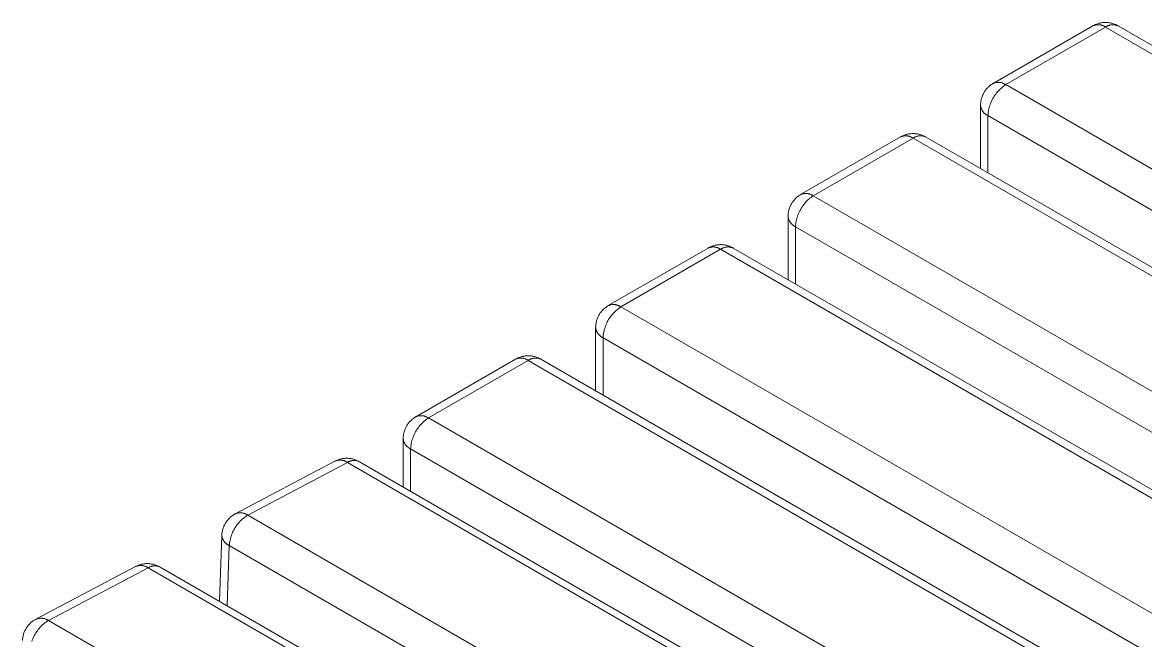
# Model space of a CAD drawing. Header units: millimetres. Extents: x -30 to 4992, y -440 to 3111.
# Drawn here: x 384.7 to 531.1, y 552.3 to 632.9 of the extents above; entities that cross this region are included whole.
import ezdxf

# ---------------------------------------------------------------- set-up
doc = ezdxf.new("R2010")
doc.units = ezdxf.units.MM
doc.layers.add('ZANO_R', color=7, linetype='Continuous', lineweight=0)

msp = doc.modelspace()

# ---------------------------------------------------------------- linework, layer by layer
at = {"layer": 'ZANO_R'}
for p, q in [((511.2, 624.92), (524.21, 632.43)), ((524.21, 632.43), (524.31, 632.48)), ((524.21, 632.43), (524.26, 632.45)), ((524.26, 632.45), (524.32, 632.47)), ((524.31, 632.48), (524.4, 632.53)), ((524.32, 632.47), (524.37, 632.49)), ((524.37, 632.49), (524.43, 632.51)), ((524.4, 632.53), (524.51, 632.58)), ((524.43, 632.51), (524.48, 632.52)), ((524.48, 632.52), (524.54, 632.53)), ((524.51, 632.58), (524.61, 632.62)), ((524.54, 632.53), (524.59, 632.55)), ((524.59, 632.55), (524.65, 632.55)), ((524.61, 632.62), (524.71, 632.66)), ((524.65, 632.55), (524.71, 632.56)), ((524.71, 632.66), (524.82, 632.7)), ((524.71, 632.56), (524.76, 632.57)), ((524.76, 632.57), (524.82, 632.57)), ((524.82, 632.7), (524.92, 632.73)), ((524.82, 632.57), (524.88, 632.57)), ((524.88, 632.57), (524.94, 632.57)), ((524.92, 632.73), (525.03, 632.76)), ((524.94, 632.57), (524.99, 632.57)), ((524.99, 632.57), (525.05, 632.56)), ((525.03, 632.76), (525.14, 632.79)), ((525.05, 632.56), (525.11, 632.56)), ((525.11, 632.56), (525.17, 632.55)), ((525.14, 632.79), (525.24, 632.81)), ((525.17, 632.55), (525.22, 632.54)), ((525.22, 632.54), (525.28, 632.53)), ((525.24, 632.81), (525.35, 632.83)), ((525.28, 632.53), (525.33, 632.51)), ((525.33, 632.51), (525.39, 632.49)), ((525.35, 632.83), (525.46, 632.84)), ((525.39, 632.49), (525.44, 632.48)), ((525.44, 632.48), (525.5, 632.46)), ((525.46, 632.84), (525.57, 632.85)), ((525.5, 632.46), (525.55, 632.43)), ((525.55, 632.43), (525.6, 632.41)), ((525.57, 632.85), (525.68, 632.86)), ((525.6, 632.41), (525.66, 632.38)), ((525.66, 632.38), (525.71, 632.36)), ((525.68, 632.86), (525.8, 632.87)), ((525.71, 632.36), (525.76, 632.33)), ((525.8, 632.87), (525.91, 632.87)), ((525.91, 632.87), (526.02, 632.86)), ((526, 632.36), (525.95, 632.33)), ((526.05, 632.38), (526, 632.36)), ((526.02, 632.86), (526.13, 632.85)), ((526.1, 632.41), (526.05, 632.38)), ((526.15, 632.43), (526.1, 632.41)), ((526.13, 632.85), (526.24, 632.84)), ((526.2, 632.46), (526.15, 632.43)), ((526.26, 632.48), (526.2, 632.46)), ((526.24, 632.84), (526.35, 632.83)), ((526.31, 632.49), (526.26, 632.48)), ((526.37, 632.51), (526.31, 632.49)), ((526.35, 632.83), (526.46, 632.81)), ((526.42, 632.53), (526.37, 632.51)), ((526.48, 632.54), (526.42, 632.53)), ((526.46, 632.81), (526.57, 632.79)), ((526.54, 632.55), (526.48, 632.54)), ((526.59, 632.56), (526.54, 632.55)), ((526.57, 632.79), (526.67, 632.76)), ((526.65, 632.56), (526.59, 632.56)), ((526.71, 632.57), (526.65, 632.56)), ((526.67, 632.76), (526.78, 632.73)), ((526.77, 632.57), (526.71, 632.57)), ((526.82, 632.57), (526.77, 632.57)), ((526.78, 632.73), (526.89, 632.7)), ((526.88, 632.57), (526.82, 632.57)), ((526.94, 632.57), (526.88, 632.57)), ((526.89, 632.7), (526.99, 632.66)), ((527, 632.56), (526.94, 632.57)), ((526.99, 632.66), (527.1, 632.62)), ((527.05, 632.55), (527, 632.56)), ((527.11, 632.55), (527.05, 632.55)), ((527.1, 632.62), (527.2, 632.58)), ((527.17, 632.53), (527.11, 632.55)), ((527.22, 632.52), (527.17, 632.53)), ((527.2, 632.58), (527.3, 632.53)), ((527.28, 632.51), (527.22, 632.52)), ((527.33, 632.49), (527.28, 632.51)), ((527.3, 632.53), (527.4, 632.48)), ((527.39, 632.47), (527.33, 632.49)), ((527.44, 632.45), (527.39, 632.47)), ((527.4, 632.48), (527.49, 632.43)), ((527.49, 632.43), (527.44, 632.45)), ((527.49, 632.43), (1358.84, 152.45)), ((525.85, 632.26), (512.85, 624.76)), ((525.76, 632.33), (525.8, 632.3)), ((525.8, 632.3), (525.85, 632.26)), ((525.9, 632.3), (525.85, 632.26)), ((1256.08, 210.67), (525.85, 632.26)), ((525.95, 632.33), (525.9, 632.3)), ((511.42, 625), (511.48, 625.01)), ((511.48, 625.01), (511.53, 625.03)), ((511.53, 625.03), (511.59, 625.04)), ((511.59, 625.04), (511.65, 625.05)), ((511.65, 625.05), (511.7, 625.05)), ((511.7, 625.05), (511.76, 625.06)), ((511.76, 625.06), (511.82, 625.06)), ((511.82, 625.06), (511.88, 625.06)), ((511.88, 625.06), (511.93, 625.06)), ((511.93, 625.06), (511.99, 625.06)), ((511.99, 625.06), (512.05, 625.06)), ((512.05, 625.06), (512.1, 625.05)), ((512.1, 625.05), (512.16, 625.04)), ((512.16, 625.04), (512.22, 625.03)), ((512.22, 625.03), (512.27, 625.02)), ((512.27, 625.02), (512.33, 625)), ((509.89, 623.49), (509.94, 623.6)), ((509.94, 623.6), (509.99, 623.69)), ((509.99, 623.69), (510.05, 623.79)), ((510.05, 623.79), (510.11, 623.89)), ((510.11, 623.89), (510.17, 623.98)), ((510.17, 623.98), (510.24, 624.07)), ((510.24, 624.07), (510.31, 624.16)), ((510.31, 624.16), (510.38, 624.25)), ((510.38, 624.25), (510.46, 624.33)), ((510.46, 624.33), (510.54, 624.41)), ((510.54, 624.41), (510.62, 624.49)), ((510.62, 624.49), (510.7, 624.56)), ((510.7, 624.56), (510.79, 624.64)), ((510.79, 624.64), (510.88, 624.7)), ((510.88, 624.7), (510.97, 624.77)), ((510.97, 624.77), (511.07, 624.83)), ((511.07, 624.83), (511.16, 624.89)), ((511.2, 624.92), (511.26, 624.94)), ((511.26, 624.94), (511.31, 624.96)), ((511.31, 624.96), (511.37, 624.98)), ((511.37, 624.98), (511.42, 625)), ((511.66, 623.68), (511.55, 623.54)), ((511.77, 623.82), (511.66, 623.68)), ((511.89, 623.95), (511.77, 623.82)), ((512.02, 624.08), (511.89, 623.95)), ((512.15, 624.21), (512.02, 624.08)), ((512.28, 624.32), (512.15, 624.21)), ((512.41, 624.44), (512.28, 624.32)), ((512.33, 625), (512.39, 624.99)), ((512.39, 624.99), (512.44, 624.97)), ((512.55, 624.55), (512.41, 624.44)), ((512.44, 624.97), (512.49, 624.95)), ((512.49, 624.95), (512.55, 624.93)), ((512.55, 624.93), (512.6, 624.9)), ((512.7, 624.66), (512.55, 624.55)), ((512.6, 624.9), (512.65, 624.88)), ((512.65, 624.88), (512.7, 624.85)), ((512.7, 624.85), (512.75, 624.82)), ((512.85, 624.76), (512.7, 624.66)), ((512.75, 624.82), (512.8, 624.79)), ((512.8, 624.79), (512.85, 624.76)), ((512.85, 624.76), (1344.2, 144.77)), ((509.56, 622.19), (509.57, 622.3)), ((509.56, 622.07), (509.56, 622.19)), ((509.57, 622.3), (509.58, 622.41)), ((509.58, 622.41), (509.59, 622.52)), ((509.59, 622.52), (509.61, 622.64)), ((509.61, 622.64), (509.63, 622.75)), ((509.63, 622.75), (509.66, 622.86)), ((509.66, 622.86), (509.69, 622.97)), ((509.69, 622.97), (509.72, 623.07)), ((509.72, 623.07), (509.76, 623.18)), ((509.76, 623.18), (509.8, 623.29)), ((509.8, 623.29), (509.84, 623.39)), ((509.84, 623.39), (509.89, 623.49)), ((510.8, 622.13), (510.74, 621.96)), ((510.86, 622.3), (510.8, 622.13)), ((510.93, 622.46), (510.86, 622.3)), ((511, 622.63), (510.93, 622.46)), ((511.08, 622.79), (511, 622.63)), ((511.16, 622.94), (511.08, 622.79)), ((511.25, 623.1), (511.16, 622.94)), ((511.34, 623.25), (511.25, 623.1)), ((511.44, 623.4), (511.34, 623.25)), ((511.55, 623.54), (511.44, 623.4)), ((509.56, 613.82), (509.56, 622.07)), ((509.57, 622.02), (509.56, 622.07)), ((509.58, 621.96), (509.57, 622.02)), ((509.59, 621.9), (509.58, 621.96)), ((509.6, 621.85), (509.59, 621.9)), ((509.62, 621.79), (509.6, 621.85)), ((509.63, 621.74), (509.62, 621.79)), ((509.65, 621.68), (509.63, 621.74)), ((509.67, 621.63), (509.65, 621.68)), ((509.69, 621.57), (509.67, 621.63)), ((509.72, 621.52), (509.69, 621.57)), ((509.74, 621.47), (509.72, 621.52)), ((509.77, 621.42), (509.74, 621.47)), ((509.8, 621.37), (509.77, 621.42)), ((509.83, 621.32), (509.8, 621.37)), ((509.86, 621.27), (509.83, 621.32)), ((509.9, 621.23), (509.86, 621.27)), ((509.93, 621.18), (509.9, 621.23)), ((509.97, 621.14), (509.93, 621.18)), ((510.01, 621.1), (509.97, 621.14)), ((510.05, 621.06), (510.01, 621.1)), ((510.09, 621.02), (510.05, 621.06)), ((510.14, 620.98), (510.09, 621.02)), ((510.18, 620.94), (510.14, 620.98)), ((510.23, 620.91), (510.18, 620.94)), ((510.27, 620.87), (510.23, 620.91)), ((510.32, 620.84), (510.27, 620.87)), ((510.37, 620.81), (510.32, 620.84)), ((510.42, 620.78), (510.37, 620.81)), ((510.47, 620.76), (510.42, 620.78)), ((510.52, 620.73), (510.47, 620.76)), ((510.54, 620.91), (510.52, 620.73)), ((510.52, 620.73), (510.52, 613.26)), ((1341.88, 140.75), (510.52, 620.73)), ((510.56, 621.09), (510.54, 620.91)), ((510.58, 621.27), (510.56, 621.09)), ((510.61, 621.44), (510.58, 621.27)), ((510.65, 621.62), (510.61, 621.44)), ((510.69, 621.79), (510.65, 621.62)), ((510.74, 621.96), (510.69, 621.79)), ((486.12, 610.44), (499.13, 617.95)), ((500.77, 617.78), (487.77, 610.28)), ((499.13, 617.95), (499.23, 618)), ((499.13, 617.95), (499.18, 617.97)), ((499.18, 617.97), (499.24, 617.99)), ((499.23, 618), (499.33, 618.05)), ((499.24, 617.99), (499.29, 618.01)), ((499.29, 618.01), (499.35, 618.03)), ((499.33, 618.05), (499.43, 618.1)), ((499.35, 618.03), (499.4, 618.04)), ((499.4, 618.04), (499.46, 618.05)), ((499.43, 618.1), (499.53, 618.14)), ((499.46, 618.05), (499.51, 618.07)), ((499.51, 618.07), (499.57, 618.07)), ((499.53, 618.14), (499.63, 618.18)), ((499.57, 618.07), (499.63, 618.08)), ((499.63, 618.18), (499.74, 618.22)), ((499.63, 618.08), (499.68, 618.09)), ((499.68, 618.09), (499.74, 618.09)), ((499.74, 618.22), (499.84, 618.25)), ((499.74, 618.09), (499.8, 618.09)), ((499.8, 618.09), (499.86, 618.09)), ((499.84, 618.25), (499.95, 618.28)), ((499.86, 618.09), (499.91, 618.09)), ((499.91, 618.09), (499.97, 618.08)), ((499.95, 618.28), (500.06, 618.31)), ((499.97, 618.08), (500.03, 618.08)), ((500.03, 618.08), (500.09, 618.07)), ((500.06, 618.31), (500.16, 618.33)), ((500.09, 618.07), (500.14, 618.06)), ((500.14, 618.06), (500.2, 618.05)), ((500.16, 618.33), (500.27, 618.35)), ((500.2, 618.05), (500.25, 618.03)), ((500.25, 618.03), (500.31, 618.01)), ((500.27, 618.35), (500.38, 618.36)), ((500.31, 618.01), (500.36, 618)), ((500.36, 618), (500.42, 617.98)), ((500.38, 618.36), (500.49, 618.37)), ((500.42, 617.98), (500.47, 617.95)), ((500.47, 617.95), (500.52, 617.93)), ((500.49, 618.37), (500.61, 618.38)), ((500.52, 617.93), (500.58, 617.9)), ((500.58, 617.9), (500.63, 617.88)), ((500.61, 618.38), (500.72, 618.39)), ((500.63, 617.88), (500.68, 617.85)), ((500.68, 617.85), (500.72, 617.82)), ((500.72, 618.39), (500.83, 618.39)), ((500.72, 617.82), (500.77, 617.78)), ((500.82, 617.82), (500.77, 617.78)), ((1128.77, 255.21), (500.77, 617.78)), ((500.87, 617.85), (500.82, 617.82)), ((500.83, 618.39), (500.94, 618.38)), ((500.92, 617.88), (500.87, 617.85)), ((500.97, 617.9), (500.92, 617.88)), ((500.94, 618.38), (501.05, 618.37)), ((501.02, 617.93), (500.97, 617.9)), ((501.07, 617.95), (501.02, 617.93)), ((501.05, 618.37), (501.16, 618.36)), ((501.12, 617.98), (501.07, 617.95)), ((501.18, 618), (501.12, 617.98)), ((501.16, 618.36), (501.27, 618.35)), ((501.23, 618.01), (501.18, 618)), ((501.29, 618.03), (501.23, 618.01)), ((501.27, 618.35), (501.38, 618.33)), ((501.34, 618.05), (501.29, 618.03)), ((501.4, 618.06), (501.34, 618.05)), ((501.38, 618.33), (501.49, 618.31)), ((501.46, 618.07), (501.4, 618.06)), ((501.51, 618.08), (501.46, 618.07)), ((501.49, 618.31), (501.59, 618.28)), ((501.57, 618.08), (501.51, 618.08)), ((501.63, 618.09), (501.57, 618.08)), ((501.59, 618.28), (501.7, 618.25)), ((501.69, 618.09), (501.63, 618.09)), ((501.74, 618.09), (501.69, 618.09)), ((501.7, 618.25), (501.81, 618.22)), ((501.8, 618.09), (501.74, 618.09)), ((501.86, 618.09), (501.8, 618.09)), ((501.81, 618.22), (501.91, 618.18)), ((501.92, 618.08), (501.86, 618.09)), ((501.91, 618.18), (502.02, 618.14)), ((501.97, 618.07), (501.92, 618.08)), ((502.03, 618.07), (501.97, 618.07)), ((502.02, 618.14), (502.12, 618.1)), ((502.09, 618.05), (502.03, 618.07)), ((502.14, 618.04), (502.09, 618.05)), ((502.12, 618.1), (502.22, 618.05)), ((502.2, 618.03), (502.14, 618.04)), ((502.25, 618.01), (502.2, 618.03)), ((502.22, 618.05), (502.32, 618)), ((502.31, 617.99), (502.25, 618.01)), ((502.36, 617.97), (502.31, 617.99)), ((502.32, 618), (502.41, 617.95)), ((502.41, 617.95), (502.36, 617.97)), ((502.41, 617.95), (1333.76, 137.97)), ((485.99, 610.35), (486.08, 610.41)), ((486.12, 610.44), (486.18, 610.46)), ((486.18, 610.46), (486.23, 610.48)), ((486.23, 610.48), (486.29, 610.5)), ((486.29, 610.5), (486.34, 610.52)), ((486.34, 610.52), (486.4, 610.53)), ((486.4, 610.53), (486.45, 610.55)), ((486.45, 610.55), (486.51, 610.56)), ((486.51, 610.56), (486.57, 610.57)), ((486.57, 610.57), (486.62, 610.57)), ((486.62, 610.57), (486.68, 610.58)), ((486.68, 610.58), (486.74, 610.58)), ((486.74, 610.58), (486.8, 610.58)), ((486.8, 610.58), (486.85, 610.58)), ((486.85, 610.58), (486.91, 610.58)), ((486.91, 610.58), (486.97, 610.58)), ((486.97, 610.58), (487.02, 610.57)), ((487.02, 610.57), (487.08, 610.56)), ((487.08, 610.56), (487.14, 610.55)), ((487.14, 610.55), (487.19, 610.54)), ((487.19, 610.54), (487.25, 610.52)), ((487.25, 610.52), (487.31, 610.51)), ((487.31, 610.51), (487.36, 610.49)), ((487.36, 610.49), (487.41, 610.47)), ((487.41, 610.47), (487.47, 610.45)), ((487.47, 610.45), (487.52, 610.42)), ((487.52, 610.42), (487.57, 610.4)), ((487.57, 610.4), (487.62, 610.37)), ((484.72, 608.81), (484.76, 608.91)), ((484.76, 608.91), (484.81, 609.01)), ((484.81, 609.01), (484.86, 609.12)), ((484.86, 609.12), (484.91, 609.21)), ((484.91, 609.21), (484.97, 609.31)), ((484.97, 609.31), (485.03, 609.41)), ((485.03, 609.41), (485.09, 609.5)), ((485.09, 609.5), (485.16, 609.59)), ((485.16, 609.59), (485.23, 609.68)), ((485.23, 609.68), (485.3, 609.77)), ((485.3, 609.77), (485.38, 609.85)), ((485.38, 609.85), (485.46, 609.93)), ((485.46, 609.93), (485.54, 610.01)), ((485.54, 610.01), (485.62, 610.08)), ((485.62, 610.08), (485.71, 610.16)), ((485.71, 610.16), (485.8, 610.22)), ((485.8, 610.22), (485.89, 610.29)), ((485.89, 610.29), (485.99, 610.35)), ((486.36, 608.92), (486.26, 608.77)), ((486.47, 609.06), (486.36, 608.92)), ((486.58, 609.2), (486.47, 609.06)), ((486.69, 609.34), (486.58, 609.2)), ((486.81, 609.47), (486.69, 609.34)), ((486.94, 609.6), (486.81, 609.47)), ((487.07, 609.73), (486.94, 609.6)), ((487.2, 609.85), (487.07, 609.73)), ((487.33, 609.96), (487.2, 609.85)), ((487.47, 610.07), (487.33, 609.96)), ((487.62, 610.18), (487.47, 610.07)), ((487.62, 610.37), (487.67, 610.34)), ((487.77, 610.28), (487.62, 610.18)), ((487.67, 610.34), (487.72, 610.31)), ((487.72, 610.31), (487.77, 610.28)), ((487.77, 610.28), (1319.12, 130.29)), ((484.48, 607.71), (484.49, 607.82)), ((484.48, 607.59), (484.48, 607.71)), ((484.48, 599.34), (484.48, 607.59)), ((484.49, 607.54), (484.48, 607.59)), ((484.49, 607.82), (484.5, 607.93)), ((484.5, 607.48), (484.49, 607.54)), ((484.5, 607.93), (484.51, 608.04)), ((484.51, 607.42), (484.5, 607.48)), ((484.51, 608.04), (484.53, 608.16)), ((484.53, 608.16), (484.55, 608.27)), ((484.55, 608.27), (484.58, 608.38)), ((484.58, 608.38), (484.61, 608.49)), ((484.61, 608.49), (484.64, 608.59)), ((484.64, 608.59), (484.68, 608.7)), ((484.68, 608.7), (484.72, 608.81)), ((485.66, 607.48), (485.61, 607.31)), ((485.72, 607.65), (485.66, 607.48)), ((485.78, 607.82), (485.72, 607.65)), ((485.85, 607.98), (485.78, 607.82)), ((485.92, 608.15), (485.85, 607.98)), ((486, 608.31), (485.92, 608.15)), ((486.08, 608.46), (486, 608.31)), ((486.17, 608.62), (486.08, 608.46)), ((486.26, 608.77), (486.17, 608.62)), ((484.52, 607.37), (484.51, 607.42)), ((484.54, 607.31), (484.52, 607.37)), ((484.55, 607.26), (484.54, 607.31)), ((484.57, 607.2), (484.55, 607.26)), ((484.59, 607.15), (484.57, 607.2)), ((484.61, 607.09), (484.59, 607.15)), ((484.64, 607.04), (484.61, 607.09)), ((484.66, 606.99), (484.64, 607.04)), ((484.69, 606.94), (484.66, 606.99)), ((484.72, 606.89), (484.69, 606.94)), ((484.75, 606.84), (484.72, 606.89)), ((484.78, 606.79), (484.75, 606.84)), ((484.82, 606.75), (484.78, 606.79)), ((484.86, 606.7), (484.82, 606.75)), ((484.89, 606.66), (484.86, 606.7)), ((484.93, 606.62), (484.89, 606.66)), ((484.97, 606.58), (484.93, 606.62)), ((485.01, 606.54), (484.97, 606.58)), ((485.06, 606.5), (485.01, 606.54)), ((485.1, 606.46), (485.06, 606.5)), ((485.15, 606.43), (485.1, 606.46)), ((485.19, 606.39), (485.15, 606.43)), ((485.24, 606.36), (485.19, 606.39)), ((485.29, 606.33), (485.24, 606.36)), ((485.34, 606.3), (485.29, 606.33)), ((485.39, 606.28), (485.34, 606.3)), ((485.44, 606.25), (485.39, 606.28)), ((485.46, 606.43), (485.44, 606.25)), ((485.44, 606.25), (485.44, 598.78)), ((1223.98, 179.86), (485.44, 606.25)), ((485.48, 606.61), (485.46, 606.43)), ((485.5, 606.79), (485.48, 606.61)), ((485.53, 606.96), (485.5, 606.79)), ((485.57, 607.14), (485.53, 606.96)), ((485.61, 607.31), (485.57, 607.14)), ((461.05, 595.96), (474.05, 603.47)), ((475.69, 603.3), (462.69, 595.8)), ((474.05, 603.47), (474.15, 603.52)), ((474.05, 603.47), (474.1, 603.49)), ((474.1, 603.49), (474.16, 603.51)), ((474.15, 603.52), (474.25, 603.57)), ((474.16, 603.51), (474.21, 603.53)), ((474.21, 603.53), (474.27, 603.55)), ((474.25, 603.57), (474.35, 603.62)), ((474.27, 603.55), (474.32, 603.56)), ((474.32, 603.56), (474.38, 603.57)), ((474.35, 603.62), (474.45, 603.66)), ((474.38, 603.57), (474.43, 603.59)), ((474.43, 603.59), (474.49, 603.59)), ((474.45, 603.66), (474.55, 603.7)), ((474.49, 603.59), (474.55, 603.6)), ((474.55, 603.7), (474.66, 603.74)), ((474.55, 603.6), (474.6, 603.61)), ((474.6, 603.61), (474.66, 603.61)), ((474.66, 603.74), (474.76, 603.77)), ((474.66, 603.61), (474.72, 603.61)), ((474.72, 603.61), (474.78, 603.61)), ((474.76, 603.77), (474.87, 603.8)), ((474.78, 603.61), (474.83, 603.61)), ((474.83, 603.61), (474.89, 603.6)), ((474.87, 603.8), (474.98, 603.83)), ((474.89, 603.6), (474.95, 603.6)), ((474.95, 603.6), (475.01, 603.59)), ((474.98, 603.83), (475.08, 603.85)), ((475.01, 603.59), (475.06, 603.58)), ((475.06, 603.58), (475.12, 603.57)), ((475.08, 603.85), (475.19, 603.87)), ((475.12, 603.57), (475.17, 603.55)), ((475.17, 603.55), (475.23, 603.53)), ((475.19, 603.87), (475.3, 603.88)), ((475.23, 603.53), (475.28, 603.52)), ((475.28, 603.52), (475.34, 603.5)), ((475.3, 603.88), (475.41, 603.89)), ((475.34, 603.5), (475.39, 603.47)), ((475.39, 603.47), (475.44, 603.45)), ((475.41, 603.89), (475.53, 603.9)), ((475.44, 603.45), (475.5, 603.42)), ((475.5, 603.42), (475.55, 603.4)), ((475.53, 603.9), (475.64, 603.91)), ((475.55, 603.4), (475.6, 603.37)), ((475.6, 603.37), (475.64, 603.34)), ((475.64, 603.91), (475.75, 603.91)), ((475.64, 603.34), (475.69, 603.3)), ((475.74, 603.34), (475.69, 603.3)), ((1080.72, 253.99), (475.69, 603.3)), ((475.79, 603.37), (475.74, 603.34)), ((475.75, 603.91), (475.86, 603.9)), ((475.84, 603.4), (475.79, 603.37)), ((475.89, 603.42), (475.84, 603.4)), ((475.86, 603.9), (475.97, 603.89)), ((475.94, 603.45), (475.89, 603.42)), ((475.99, 603.47), (475.94, 603.45)), ((475.97, 603.89), (476.08, 603.88)), ((476.04, 603.5), (475.99, 603.47)), ((476.1, 603.52), (476.04, 603.5)), ((476.08, 603.88), (476.19, 603.87)), ((476.15, 603.53), (476.1, 603.52)), ((476.21, 603.55), (476.15, 603.53)), ((476.19, 603.87), (476.3, 603.85)), ((476.26, 603.57), (476.21, 603.55)), ((476.32, 603.58), (476.26, 603.57)), ((476.3, 603.85), (476.41, 603.83)), ((476.38, 603.59), (476.32, 603.58)), ((476.43, 603.6), (476.38, 603.59)), ((476.41, 603.83), (476.51, 603.8)), ((476.49, 603.6), (476.43, 603.6)), ((476.55, 603.61), (476.49, 603.6)), ((476.51, 603.8), (476.62, 603.77)), ((476.61, 603.61), (476.55, 603.61)), ((476.66, 603.61), (476.61, 603.61)), ((476.62, 603.77), (476.73, 603.74)), ((476.72, 603.61), (476.66, 603.61)), ((476.78, 603.61), (476.72, 603.61)), ((476.73, 603.74), (476.83, 603.7)), ((476.84, 603.6), (476.78, 603.61)), ((476.83, 603.7), (476.94, 603.66)), ((476.89, 603.59), (476.84, 603.6)), ((476.95, 603.59), (476.89, 603.59)), ((476.94, 603.66), (477.04, 603.62)), ((477.01, 603.57), (476.95, 603.59)), ((477.06, 603.56), (477.01, 603.57)), ((477.04, 603.62), (477.14, 603.57)), ((477.12, 603.55), (477.06, 603.56)), ((477.17, 603.53), (477.12, 603.55)), ((477.14, 603.57), (477.24, 603.52)), ((477.23, 603.51), (477.17, 603.53)), ((477.28, 603.49), (477.23, 603.51)), ((477.24, 603.52), (477.33, 603.47)), ((477.33, 603.47), (477.28, 603.49)), ((477.33, 603.47), (1308.68, 123.49)), ((460.63, 595.68), (460.72, 595.74)), ((460.72, 595.74), (460.81, 595.81)), ((460.81, 595.81), (460.91, 595.87)), ((460.91, 595.87), (461, 595.93)), ((461.05, 595.96), (461.1, 595.98)), ((461.1, 595.98), (461.15, 596)), ((461.15, 596), (461.21, 596.02)), ((461.21, 596.02), (461.26, 596.04)), ((461.26, 596.04), (461.32, 596.05)), ((461.32, 596.05), (461.37, 596.07)), ((461.37, 596.07), (461.43, 596.08)), ((461.43, 596.08), (461.49, 596.09)), ((461.49, 596.09), (461.54, 596.09)), ((461.54, 596.09), (461.6, 596.1)), ((461.6, 596.1), (461.66, 596.1)), ((461.66, 596.1), (461.72, 596.1)), ((461.72, 596.1), (461.77, 596.1)), ((461.77, 596.1), (461.83, 596.1)), ((461.83, 596.1), (461.89, 596.1)), ((461.89, 596.1), (461.95, 596.09)), ((461.95, 596.09), (462, 596.08)), ((462, 596.08), (462.06, 596.07)), ((462.06, 596.07), (462.11, 596.06)), ((462.11, 596.06), (462.17, 596.04)), ((462.17, 596.04), (462.23, 596.03)), ((462.23, 596.03), (462.28, 596.01)), ((462.28, 596.01), (462.33, 595.99)), ((462.33, 595.99), (462.39, 595.97)), ((462.39, 595.97), (462.44, 595.94)), ((462.44, 595.94), (462.49, 595.92)), ((462.49, 595.92), (462.54, 595.89)), ((462.54, 595.89), (462.59, 595.86)), ((462.69, 595.8), (462.54, 595.7)), ((462.59, 595.86), (462.64, 595.83)), ((462.64, 595.83), (462.69, 595.8)), ((462.69, 595.8), (1203.38, 168.16)), ((459.6, 594.22), (459.64, 594.33)), ((459.64, 594.33), (459.68, 594.43)), ((459.68, 594.43), (459.73, 594.53)), ((459.73, 594.53), (459.78, 594.64)), ((459.78, 594.64), (459.83, 594.73)), ((459.83, 594.73), (459.89, 594.83)), ((459.89, 594.83), (459.95, 594.93)), ((459.95, 594.93), (460.01, 595.02)), ((460.01, 595.02), (460.08, 595.11)), ((460.08, 595.11), (460.15, 595.2)), ((460.15, 595.2), (460.22, 595.29)), ((460.22, 595.29), (460.3, 595.37)), ((460.3, 595.37), (460.38, 595.45)), ((460.38, 595.45), (460.46, 595.53)), ((460.46, 595.53), (460.55, 595.6)), ((460.55, 595.6), (460.63, 595.68)), ((461.18, 594.29), (461.09, 594.14)), ((461.28, 594.44), (461.18, 594.29)), ((461.39, 594.58), (461.28, 594.44)), ((461.5, 594.72), (461.39, 594.58)), ((461.61, 594.86), (461.5, 594.72)), ((461.73, 594.99), (461.61, 594.86)), ((461.86, 595.12), (461.73, 594.99)), ((461.99, 595.25), (461.86, 595.12)), ((462.12, 595.37), (461.99, 595.25)), ((462.25, 595.48), (462.12, 595.37)), ((462.4, 595.59), (462.25, 595.48)), ((462.54, 595.7), (462.4, 595.59)), ((459.4, 593.11), (459.41, 593.23)), ((459.4, 584.86), (459.4, 593.11)), ((459.41, 593.06), (459.4, 593.11)), ((459.41, 593.34), (459.42, 593.45)), ((459.41, 593.23), (459.41, 593.34)), ((459.42, 593), (459.41, 593.06)), ((459.42, 593.45), (459.43, 593.56)), ((459.43, 592.94), (459.42, 593)), ((459.43, 593.56), (459.45, 593.68)), ((459.44, 592.89), (459.43, 592.94)), ((459.46, 592.83), (459.44, 592.89)), ((459.45, 593.68), (459.47, 593.79)), ((459.47, 592.78), (459.46, 592.83)), ((459.47, 593.79), (459.5, 593.9)), ((459.5, 593.9), (459.53, 594.01)), ((459.53, 594.01), (459.56, 594.11)), ((459.56, 594.11), (459.6, 594.22)), ((460.53, 592.83), (460.49, 592.66)), ((460.58, 593), (460.53, 592.83)), ((460.64, 593.17), (460.58, 593)), ((460.7, 593.34), (460.64, 593.17)), ((460.77, 593.5), (460.7, 593.34)), ((460.84, 593.67), (460.77, 593.5)), ((460.92, 593.83), (460.84, 593.67)), ((461, 593.98), (460.92, 593.83)), ((461.09, 594.14), (461, 593.98)), ((459.49, 592.72), (459.47, 592.78)), ((459.51, 592.67), (459.49, 592.72)), ((459.53, 592.61), (459.51, 592.67)), ((459.56, 592.56), (459.53, 592.61)), ((459.58, 592.51), (459.56, 592.56)), ((459.61, 592.46), (459.58, 592.51)), ((459.64, 592.41), (459.61, 592.46)), ((459.67, 592.36), (459.64, 592.41)), ((459.7, 592.32), (459.67, 592.36)), ((459.74, 592.27), (459.7, 592.32)), ((459.78, 592.22), (459.74, 592.27)), ((459.81, 592.18), (459.78, 592.22)), ((459.85, 592.14), (459.81, 592.18)), ((459.89, 592.1), (459.85, 592.14)), ((459.93, 592.06), (459.89, 592.1)), ((459.98, 592.02), (459.93, 592.06)), ((460.02, 591.98), (459.98, 592.02)), ((460.07, 591.95), (460.02, 591.98)), ((460.11, 591.91), (460.07, 591.95)), ((460.16, 591.88), (460.11, 591.91)), ((460.21, 591.85), (460.16, 591.88)), ((460.26, 591.82), (460.21, 591.85)), ((460.31, 591.8), (460.26, 591.82)), ((460.36, 591.77), (460.31, 591.8)), ((460.38, 591.95), (460.36, 591.77)), ((460.36, 591.77), (460.36, 584.3)), ((1221.44, 152.37), (460.36, 591.77)), ((460.4, 592.13), (460.38, 591.95)), ((460.42, 592.31), (460.4, 592.13)), ((460.45, 592.48), (460.42, 592.31)), ((460.49, 592.66), (460.45, 592.48)), ((435.97, 581.48), (448.97, 588.99)), ((450.61, 588.82), (437.61, 581.32)), ((448.97, 588.99), (449.07, 589.04)), ((448.97, 588.99), (449.02, 589.01)), ((449.02, 589.01), (449.08, 589.03)), ((449.07, 589.04), (449.17, 589.09)), ((449.08, 589.03), (449.13, 589.05)), ((449.13, 589.05), (449.19, 589.07)), ((449.17, 589.09), (449.27, 589.14)), ((449.19, 589.07), (449.24, 589.08)), ((449.24, 589.08), (449.3, 589.09)), ((449.27, 589.14), (449.37, 589.18)), ((449.3, 589.09), (449.35, 589.11)), ((449.35, 589.11), (449.41, 589.12)), ((449.37, 589.18), (449.47, 589.22)), ((449.41, 589.12), (449.47, 589.12)), ((449.47, 589.22), (449.58, 589.26)), ((449.47, 589.12), (449.52, 589.13)), ((449.52, 589.13), (449.58, 589.13)), ((449.58, 589.26), (449.68, 589.29)), ((449.58, 589.13), (449.64, 589.13)), ((449.64, 589.13), (449.7, 589.13)), ((449.68, 589.29), (449.79, 589.32)), ((449.7, 589.13), (449.75, 589.13)), ((449.75, 589.13), (449.81, 589.12)), ((449.79, 589.32), (449.9, 589.35)), ((449.81, 589.12), (449.87, 589.12)), ((449.87, 589.12), (449.93, 589.11)), ((449.9, 589.35), (450.01, 589.37)), ((449.93, 589.11), (449.98, 589.1)), ((449.98, 589.1), (450.04, 589.09)), ((450.01, 589.37), (450.11, 589.39)), ((450.04, 589.09), (450.09, 589.07)), ((450.09, 589.07), (450.15, 589.05)), ((450.11, 589.39), (450.22, 589.4)), ((450.15, 589.05), (450.2, 589.04)), ((450.2, 589.04), (450.26, 589.02)), ((450.22, 589.4), (450.33, 589.41)), ((450.26, 589.02), (450.31, 588.99)), ((450.31, 588.99), (450.36, 588.97)), ((450.33, 589.41), (450.45, 589.42)), ((450.36, 588.97), (450.42, 588.94)), ((450.42, 588.94), (450.47, 588.92)), ((450.45, 589.42), (450.56, 589.43)), ((450.47, 588.92), (450.52, 588.89)), ((450.52, 588.89), (450.56, 588.86)), ((450.56, 589.43), (450.67, 589.43)), ((450.56, 588.86), (450.61, 588.82)), ((450.66, 588.86), (450.61, 588.82)), ((1056.41, 239.07), (450.61, 588.82)), ((450.71, 588.89), (450.66, 588.86)), ((450.67, 589.43), (450.78, 589.42)), ((450.76, 588.92), (450.71, 588.89)), ((450.81, 588.94), (450.76, 588.92)), ((450.78, 589.42), (450.89, 589.41)), ((450.86, 588.97), (450.81, 588.94)), ((450.91, 588.99), (450.86, 588.97)), ((450.89, 589.41), (451, 589.4)), ((450.96, 589.02), (450.91, 588.99)), ((451.02, 589.04), (450.96, 589.02)), ((451, 589.4), (451.11, 589.39)), ((451.07, 589.05), (451.02, 589.04)), ((451.13, 589.07), (451.07, 589.05)), ((451.11, 589.39), (451.22, 589.37)), ((451.18, 589.09), (451.13, 589.07)), ((451.24, 589.1), (451.18, 589.09)), ((451.22, 589.37), (451.33, 589.35)), ((451.3, 589.11), (451.24, 589.1)), ((451.35, 589.12), (451.3, 589.11)), ((451.33, 589.35), (451.43, 589.32)), ((451.41, 589.12), (451.35, 589.12)), ((451.47, 589.13), (451.41, 589.12)), ((451.43, 589.32), (451.54, 589.29)), ((451.53, 589.13), (451.47, 589.13)), ((451.58, 589.13), (451.53, 589.13)), ((451.54, 589.29), (451.65, 589.26)), ((451.64, 589.13), (451.58, 589.13)), ((451.7, 589.13), (451.64, 589.13)), ((451.65, 589.26), (451.75, 589.22)), ((451.76, 589.12), (451.7, 589.13)), ((451.75, 589.22), (451.86, 589.18)), ((451.81, 589.12), (451.76, 589.12)), ((451.87, 589.11), (451.81, 589.12)), ((451.86, 589.18), (451.96, 589.14)), ((451.93, 589.09), (451.87, 589.11)), ((451.98, 589.08), (451.93, 589.09)), ((451.96, 589.14), (452.06, 589.09)), ((452.04, 589.07), (451.98, 589.08)), ((452.09, 589.05), (452.04, 589.07)), ((452.06, 589.09), (452.16, 589.04)), ((452.15, 589.03), (452.09, 589.05)), ((452.2, 589.01), (452.15, 589.03)), ((452.16, 589.04), (452.25, 588.99)), ((452.25, 588.99), (452.2, 589.01)), ((452.25, 588.99), (1283.6, 109.01)), ((435.38, 581.05), (435.47, 581.12)), ((435.47, 581.12), (435.55, 581.2)), ((435.55, 581.2), (435.64, 581.26)), ((435.64, 581.26), (435.73, 581.33)), ((435.73, 581.33), (435.83, 581.39)), ((435.83, 581.39), (435.92, 581.45)), ((435.97, 581.48), (436.02, 581.5)), ((436.02, 581.5), (436.07, 581.52)), ((436.07, 581.52), (436.13, 581.54)), ((436.13, 581.54), (436.18, 581.56)), ((436.18, 581.56), (436.24, 581.57)), ((436.24, 581.57), (436.29, 581.59)), ((436.29, 581.59), (436.35, 581.6)), ((436.35, 581.6), (436.41, 581.61)), ((436.41, 581.61), (436.46, 581.61)), ((436.46, 581.61), (436.52, 581.62)), ((436.52, 581.62), (436.58, 581.62)), ((436.58, 581.62), (436.64, 581.62)), ((436.64, 581.62), (436.69, 581.62)), ((436.69, 581.62), (436.75, 581.62)), ((436.75, 581.62), (436.81, 581.62)), ((436.81, 581.62), (436.87, 581.61)), ((436.87, 581.61), (436.92, 581.6)), ((436.92, 581.6), (436.98, 581.59)), ((436.98, 581.59), (437.03, 581.58)), ((437.03, 581.58), (437.09, 581.56)), ((437.09, 581.56), (437.15, 581.55)), ((437.15, 581.55), (437.2, 581.53)), ((437.32, 581.11), (437.17, 581)), ((437.2, 581.53), (437.25, 581.51)), ((437.25, 581.51), (437.31, 581.49)), ((437.31, 581.49), (437.36, 581.46)), ((437.46, 581.22), (437.32, 581.11)), ((437.36, 581.46), (437.41, 581.44)), ((437.41, 581.44), (437.46, 581.41)), ((437.46, 581.41), (437.51, 581.38)), ((437.61, 581.32), (437.46, 581.22)), ((437.51, 581.38), (437.56, 581.35)), ((437.56, 581.35), (437.61, 581.32)), ((437.61, 581.32), (1268.96, 101.34)), ((434.48, 579.63), (434.52, 579.74)), ((434.52, 579.74), (434.56, 579.85)), ((434.56, 579.85), (434.6, 579.95)), ((434.6, 579.95), (434.65, 580.05)), ((434.65, 580.05), (434.7, 580.16)), ((434.7, 580.16), (434.75, 580.25)), ((434.75, 580.25), (434.81, 580.35)), ((434.81, 580.35), (434.87, 580.45)), ((434.87, 580.45), (434.93, 580.54)), ((434.93, 580.54), (435, 580.63)), ((435, 580.63), (435.07, 580.72)), ((435.07, 580.72), (435.14, 580.81)), ((435.14, 580.81), (435.22, 580.89)), ((435.22, 580.89), (435.3, 580.97)), ((435.3, 580.97), (435.38, 581.05)), ((436.01, 579.66), (435.92, 579.5)), ((436.11, 579.81), (436.01, 579.66)), ((436.2, 579.96), (436.11, 579.81)), ((436.31, 580.1), (436.2, 579.96)), ((436.42, 580.24), (436.31, 580.1)), ((436.53, 580.38), (436.42, 580.24)), ((436.65, 580.51), (436.53, 580.38)), ((436.78, 580.64), (436.65, 580.51)), ((436.91, 580.77), (436.78, 580.64)), ((437.04, 580.89), (436.91, 580.77)), ((437.17, 581), (437.04, 580.89)), ((434.32, 578.63), (434.33, 578.75)), ((434.32, 572.33), (434.32, 578.63)), ((434.33, 578.58), (434.32, 578.63)), ((434.33, 578.86), (434.34, 578.97)), ((434.33, 578.75), (434.33, 578.86)), ((434.34, 578.52), (434.33, 578.58)), ((434.34, 578.97), (434.35, 579.08)), ((434.35, 578.46), (434.34, 578.52)), ((434.35, 579.08), (434.37, 579.2)), ((434.36, 578.41), (434.35, 578.46)), ((434.38, 578.35), (434.36, 578.41)), ((434.37, 579.2), (434.39, 579.31)), ((434.39, 578.3), (434.38, 578.35)), ((434.39, 579.31), (434.42, 579.42)), ((434.41, 578.24), (434.39, 578.3)), ((434.43, 578.19), (434.41, 578.24)), ((434.42, 579.42), (434.45, 579.53)), ((434.45, 578.13), (434.43, 578.19)), ((434.45, 579.53), (434.48, 579.63)), ((435.41, 578.18), (435.37, 578)), ((435.45, 578.35), (435.41, 578.18)), ((435.5, 578.52), (435.45, 578.35)), ((435.56, 578.69), (435.5, 578.52)), ((435.62, 578.86), (435.56, 578.69)), ((435.69, 579.02), (435.62, 578.86)), ((435.76, 579.19), (435.69, 579.02)), ((435.84, 579.35), (435.76, 579.19)), ((435.92, 579.5), (435.84, 579.35)), ((434.48, 578.08), (434.45, 578.13)), ((434.5, 578.03), (434.48, 578.08)), ((434.53, 577.98), (434.5, 578.03)), ((434.56, 577.93), (434.53, 577.98)), ((434.59, 577.88), (434.56, 577.93)), ((434.63, 577.84), (434.59, 577.88)), ((434.66, 577.79), (434.63, 577.84)), ((434.7, 577.74), (434.66, 577.79)), ((434.73, 577.7), (434.7, 577.74)), ((434.77, 577.66), (434.73, 577.7)), ((434.81, 577.62), (434.77, 577.66)), ((434.85, 577.58), (434.81, 577.62)), ((434.9, 577.54), (434.85, 577.58)), ((434.94, 577.5), (434.9, 577.54)), ((434.99, 577.47), (434.94, 577.5)), ((435.03, 577.43), (434.99, 577.47)), ((435.08, 577.4), (435.03, 577.43)), ((435.13, 577.37), (435.08, 577.4)), ((435.18, 577.34), (435.13, 577.37)), ((435.23, 577.32), (435.18, 577.34)), ((435.29, 577.29), (435.23, 577.32)), ((435.3, 577.47), (435.29, 577.29)), ((435.29, 577.29), (435.29, 571.77)), ((1266.64, 97.31), (435.29, 577.29)), ((435.32, 577.65), (435.3, 577.47)), ((435.34, 577.83), (435.32, 577.65)), ((435.37, 578), (435.34, 577.83)), ((412.43, 568.83), (425.42, 575.69)), ((427.05, 575.53), (414.06, 568.66)), ((425.42, 575.69), (425.48, 575.72)), ((425.43, 575.7), (425.53, 575.75)), ((425.48, 575.72), (425.53, 575.74)), ((425.53, 575.75), (425.63, 575.8)), ((425.53, 575.74), (425.59, 575.76)), ((425.59, 575.76), (425.64, 575.77)), ((425.63, 575.8), (425.74, 575.84)), ((425.64, 575.77), (425.7, 575.79)), ((425.7, 575.79), (425.76, 575.8)), ((425.74, 575.84), (425.84, 575.88)), ((425.76, 575.8), (425.82, 575.81)), ((425.82, 575.81), (425.88, 575.82)), ((425.84, 575.88), (425.95, 575.92)), ((425.88, 575.82), (425.93, 575.82)), ((425.93, 575.82), (425.99, 575.83)), ((425.95, 575.92), (426.06, 575.95)), ((425.99, 575.83), (426.05, 575.83)), ((426.05, 575.83), (426.11, 575.83)), ((426.06, 575.95), (426.17, 575.98)), ((426.11, 575.83), (426.17, 575.83)), ((426.17, 575.98), (426.28, 576.01)), ((426.17, 575.83), (426.23, 575.82)), ((426.23, 575.82), (426.29, 575.82)), ((426.28, 576.01), (426.39, 576.03)), ((426.29, 575.82), (426.35, 575.81)), ((426.35, 575.81), (426.4, 575.8)), ((426.39, 576.03), (426.5, 576.04)), ((426.4, 575.8), (426.46, 575.79)), ((426.46, 575.79), (426.52, 575.77)), ((426.5, 576.04), (426.61, 576.06)), ((426.52, 575.77), (426.58, 575.76)), ((426.58, 575.76), (426.63, 575.74)), ((426.61, 576.06), (426.73, 576.07)), ((426.63, 575.74), (426.69, 575.72)), ((426.69, 575.72), (426.74, 575.7)), ((426.73, 576.07), (426.84, 576.07)), ((426.74, 575.7), (426.8, 575.67)), ((426.8, 575.67), (426.85, 575.65)), ((426.84, 576.07), (426.95, 576.08)), ((426.85, 575.65), (426.9, 575.62)), ((426.9, 575.62), (426.95, 575.59)), ((426.95, 576.08), (427.07, 576.07)), ((426.95, 575.59), (427, 575.56)), ((427, 575.56), (427.05, 575.53)), ((427.1, 575.56), (427.05, 575.53)), ((1258.4, 95.55), (427.05, 575.53)), ((427.07, 576.07), (427.18, 576.07)), ((427.15, 575.58), (427.1, 575.56)), ((427.2, 575.61), (427.15, 575.58)), ((427.18, 576.07), (427.29, 576.06)), ((427.25, 575.63), (427.2, 575.61)), ((427.3, 575.66), (427.25, 575.63)), ((427.29, 576.06), (427.41, 576.04)), ((427.35, 575.68), (427.3, 575.66)), ((427.4, 575.7), (427.35, 575.68)), ((427.45, 575.71), (427.4, 575.7)), ((427.41, 576.04), (427.52, 576.03)), ((427.5, 575.73), (427.45, 575.71)), ((427.56, 575.74), (427.5, 575.73)), ((427.52, 576.03), (427.63, 576.01)), ((427.61, 575.75), (427.56, 575.74)), ((427.67, 575.76), (427.61, 575.75)), ((427.63, 576.01), (427.74, 575.98)), ((427.72, 575.77), (427.67, 575.76)), ((427.77, 575.78), (427.72, 575.77)), ((427.74, 575.98), (427.85, 575.95)), ((427.83, 575.78), (427.77, 575.78)), ((427.88, 575.78), (427.83, 575.78)), ((427.85, 575.95), (427.96, 575.92)), ((427.94, 575.78), (427.88, 575.78)), ((428, 575.78), (427.94, 575.78)), ((427.96, 575.92), (428.07, 575.88)), ((428.05, 575.78), (428, 575.78)), ((428.1, 575.77), (428.05, 575.78)), ((428.07, 575.88), (428.17, 575.84)), ((428.16, 575.77), (428.1, 575.77)), ((428.21, 575.76), (428.16, 575.77)), ((428.17, 575.84), (428.28, 575.8)), ((428.27, 575.75), (428.21, 575.76)), ((428.32, 575.73), (428.27, 575.75)), ((428.28, 575.8), (428.38, 575.75)), ((428.37, 575.72), (428.32, 575.73)), ((428.43, 575.7), (428.37, 575.72)), ((428.38, 575.75), (428.48, 575.7)), ((428.48, 575.69), (428.43, 575.7)), ((428.48, 575.7), (428.58, 575.64)), ((428.53, 575.67), (428.48, 575.69)), ((428.58, 575.64), (428.53, 575.67)), ((428.62, 575.62), (1259.93, 95.66)), ((411.3, 567.84), (411.36, 567.93)), ((411.36, 567.93), (411.44, 568.02)), ((411.44, 568.02), (411.51, 568.11)), ((411.51, 568.11), (411.59, 568.19)), ((411.59, 568.19), (411.66, 568.27)), ((411.66, 568.27), (411.75, 568.35)), ((411.75, 568.35), (411.83, 568.42)), ((411.83, 568.42), (411.92, 568.5)), ((411.92, 568.5), (412.01, 568.56)), ((412.01, 568.56), (412.1, 568.63)), ((412.1, 568.63), (412.19, 568.69)), ((412.19, 568.69), (412.29, 568.75)), ((412.29, 568.75), (412.39, 568.81)), ((412.39, 568.81), (412.44, 568.83)), ((412.44, 568.83), (412.49, 568.85)), ((412.49, 568.85), (412.55, 568.87)), ((412.55, 568.87), (412.6, 568.89)), ((412.6, 568.89), (412.66, 568.9)), ((412.66, 568.9), (412.71, 568.92)), ((412.71, 568.92), (412.77, 568.93)), ((412.77, 568.93), (412.82, 568.94)), ((412.82, 568.94), (412.88, 568.95)), ((412.88, 568.95), (412.93, 568.96)), ((412.93, 568.96), (412.99, 568.96)), ((412.99, 568.96), (413.05, 568.96)), ((413.05, 568.96), (413.1, 568.96)), ((413.21, 568.01), (413.09, 567.88)), ((413.1, 568.96), (413.16, 568.96)), ((413.16, 568.96), (413.22, 568.96)), ((413.35, 568.13), (413.21, 568.01)), ((413.22, 568.96), (413.27, 568.96)), ((413.27, 568.96), (413.33, 568.95)), ((413.33, 568.95), (413.39, 568.94)), ((413.48, 568.24), (413.35, 568.13)), ((413.39, 568.94), (413.44, 568.93)), ((413.44, 568.93), (413.5, 568.92)), ((413.62, 568.36), (413.48, 568.24)), ((413.5, 568.92), (413.55, 568.9)), ((413.55, 568.9), (413.61, 568.89)), ((413.61, 568.89), (413.66, 568.87)), ((413.76, 568.46), (413.62, 568.36)), ((413.66, 568.87), (413.71, 568.85)), ((413.71, 568.85), (413.76, 568.83)), ((413.76, 568.83), (413.82, 568.8)), ((413.91, 568.56), (413.76, 568.46)), ((413.82, 568.8), (413.87, 568.78)), ((413.87, 568.78), (413.92, 568.75)), ((414.06, 568.66), (413.91, 568.56)), ((413.92, 568.75), (413.97, 568.72)), ((413.97, 568.72), (414.01, 568.69)), ((414.01, 568.69), (414.06, 568.66)), ((414.06, 568.66), (1245.41, 88.68)), ((410.71, 566.39), (410.73, 566.5)), ((410.73, 566.5), (410.75, 566.61)), ((410.75, 566.61), (410.78, 566.72)), ((410.78, 566.72), (410.81, 566.83)), ((410.81, 566.83), (410.84, 566.94)), ((410.84, 566.94), (410.88, 567.05)), ((410.88, 567.05), (410.92, 567.15)), ((410.92, 567.15), (410.96, 567.26)), ((410.96, 567.26), (411.01, 567.36)), ((411.01, 567.36), (411.06, 567.46)), ((411.06, 567.46), (411.11, 567.56)), ((411.11, 567.56), (411.17, 567.66)), ((411.17, 567.66), (411.23, 567.75)), ((411.23, 567.75), (411.3, 567.84)), ((412.16, 566.58), (412.08, 566.42)), ((412.24, 566.74), (412.16, 566.58)), ((412.33, 566.89), (412.24, 566.74)), ((412.42, 567.04), (412.33, 566.89)), ((412.52, 567.19), (412.42, 567.04)), ((412.63, 567.34), (412.52, 567.19)), ((412.73, 567.48), (412.63, 567.34)), ((412.85, 567.62), (412.73, 567.48)), ((412.96, 567.75), (412.85, 567.62)), ((413.09, 567.88), (412.96, 567.75)), ((410.37, 557.42), (410.68, 566.04)), ((410.68, 566.05), (410.69, 566.16)), ((410.69, 566), (410.68, 566.05)), ((410.69, 566.16), (410.7, 566.28)), ((410.69, 565.94), (410.69, 566)), ((410.7, 565.89), (410.69, 565.94)), ((410.7, 566.28), (410.71, 566.39)), ((410.71, 565.84), (410.7, 565.89)), ((410.72, 565.78), (410.71, 565.84)), ((410.74, 565.73), (410.72, 565.78)), ((410.75, 565.68), (410.74, 565.73)), ((410.77, 565.63), (410.75, 565.68)), ((410.79, 565.58), (410.77, 565.63)), ((410.81, 565.53), (410.79, 565.58)), ((410.83, 565.48), (410.81, 565.53)), ((410.86, 565.43), (410.83, 565.48)), ((410.89, 565.38), (410.86, 565.43)), ((410.91, 565.33), (410.89, 565.38)), ((410.94, 565.29), (410.91, 565.33)), ((410.97, 565.24), (410.94, 565.29)), ((411.01, 565.2), (410.97, 565.24)), ((411.04, 565.15), (411.01, 565.2)), ((411.07, 565.11), (411.04, 565.15)), ((411.11, 565.07), (411.07, 565.11)), ((411.15, 565.03), (411.11, 565.07)), ((411.19, 565), (411.15, 565.03)), ((411.68, 565.05), (411.66, 564.88)), ((411.71, 565.23), (411.68, 565.05)), ((411.75, 565.4), (411.71, 565.23)), ((411.79, 565.58), (411.75, 565.4)), ((411.84, 565.75), (411.79, 565.58)), ((411.89, 565.92), (411.84, 565.75)), ((411.95, 566.09), (411.89, 565.92)), ((412.01, 566.25), (411.95, 566.09)), ((412.08, 566.42), (412.01, 566.25)), ((411.23, 564.96), (411.19, 565)), ((411.27, 564.92), (411.23, 564.96)), ((411.31, 564.89), (411.27, 564.92)), ((411.36, 564.86), (411.31, 564.89)), ((411.4, 564.83), (411.36, 564.86)), ((411.64, 564.7), (411.36, 556.85)), ((411.45, 564.8), (411.4, 564.83)), ((411.5, 564.77), (411.45, 564.8)), ((411.54, 564.74), (411.5, 564.77)), ((411.59, 564.72), (411.54, 564.74)), ((411.64, 564.7), (411.59, 564.72)), ((411.66, 564.88), (411.64, 564.7)), ((1242.99, 84.72), (411.64, 564.7)), ((399.65, 562.06), (399.75, 562.11)), ((399.75, 562.11), (399.86, 562.15)), ((399.77, 562.06), (399.83, 562.07)), ((399.83, 562.07), (399.89, 562.08)), ((399.86, 562.15), (399.96, 562.18)), ((399.89, 562.08), (399.95, 562.09)), ((399.95, 562.09), (400.01, 562.09)), ((399.96, 562.18), (400.07, 562.22)), ((400.01, 562.09), (400.07, 562.1)), ((400.07, 562.22), (400.18, 562.25)), ((400.07, 562.1), (400.13, 562.1)), ((400.13, 562.1), (400.18, 562.09)), ((400.18, 562.25), (400.29, 562.27)), ((400.18, 562.09), (400.24, 562.09)), ((400.24, 562.09), (400.3, 562.08)), ((400.29, 562.27), (400.4, 562.29)), ((400.3, 562.08), (400.36, 562.08)), ((400.36, 562.08), (400.42, 562.07)), ((400.4, 562.29), (400.52, 562.31)), ((400.52, 562.31), (400.63, 562.32)), ((400.63, 562.32), (400.74, 562.33)), ((400.74, 562.33), (400.86, 562.34)), ((400.86, 562.34), (400.97, 562.34)), ((400.97, 562.34), (401.08, 562.34)), ((401.08, 562.34), (401.2, 562.33)), ((401.2, 562.33), (401.31, 562.32)), ((401.31, 562.32), (401.42, 562.31)), ((401.42, 562.31), (401.53, 562.29)), ((401.53, 562.29), (401.64, 562.27)), ((401.64, 562.27), (401.76, 562.25)), ((401.76, 562.25), (401.87, 562.22)), ((401.87, 562.22), (401.97, 562.18)), ((401.97, 562.18), (402.08, 562.15)), ((402.08, 562.15), (402.19, 562.11)), ((402.19, 562.11), (402.29, 562.06)), ((386.45, 555.1), (399.43, 561.96)), ((401.07, 561.79), (388.07, 554.93)), ((399.43, 561.96), (399.49, 561.98)), ((399.44, 561.96), (399.54, 562.01)), ((399.49, 561.98), (399.55, 562)), ((399.54, 562.01), (399.65, 562.06)), ((399.55, 562), (399.6, 562.02)), ((399.6, 562.02), (399.66, 562.04)), ((399.66, 562.04), (399.72, 562.05)), ((399.72, 562.05), (399.77, 562.06)), ((400.42, 562.07), (400.48, 562.05)), ((400.48, 562.05), (400.53, 562.04)), ((400.53, 562.04), (400.59, 562.02)), ((400.59, 562.02), (400.65, 562.01)), ((400.65, 562.01), (400.7, 561.99)), ((400.7, 561.99), (400.76, 561.96)), ((400.76, 561.96), (400.81, 561.94)), ((400.81, 561.94), (400.86, 561.91)), ((400.86, 561.91), (400.92, 561.89)), ((400.92, 561.89), (400.97, 561.86)), ((400.97, 561.86), (401.02, 561.83)), ((401.02, 561.83), (401.07, 561.79)), ((401.11, 561.82), (401.07, 561.79)), ((1232.42, 81.81), (401.07, 561.79)), ((401.16, 561.85), (401.11, 561.82)), ((401.21, 561.87), (401.16, 561.85)), ((401.26, 561.9), (401.21, 561.87)), ((401.31, 561.92), (401.26, 561.9)), ((401.36, 561.94), (401.31, 561.92)), ((401.41, 561.96), (401.36, 561.94)), ((401.47, 561.98), (401.41, 561.96)), ((401.52, 561.99), (401.47, 561.98)), ((401.57, 562.01), (401.52, 561.99)), ((401.63, 562.02), (401.57, 562.01)), ((401.68, 562.03), (401.63, 562.02)), ((401.73, 562.04), (401.68, 562.03)), ((401.79, 562.04), (401.73, 562.04)), ((401.84, 562.05), (401.79, 562.04)), ((401.9, 562.05), (401.84, 562.05)), ((401.95, 562.05), (401.9, 562.05)), ((402.01, 562.05), (401.95, 562.05)), ((402.06, 562.04), (402.01, 562.05)), ((402.12, 562.04), (402.06, 562.04)), ((402.17, 562.03), (402.12, 562.04)), ((402.23, 562.02), (402.17, 562.03)), ((402.28, 562.01), (402.23, 562.02)), ((402.34, 562), (402.28, 562.01)), ((402.29, 562.06), (402.4, 562.02)), ((402.39, 561.99), (402.34, 562)), ((402.44, 561.97), (402.39, 561.99)), ((402.4, 562.02), (402.5, 561.96)), ((402.49, 561.95), (402.44, 561.97)), ((402.55, 561.93), (402.49, 561.95)), ((402.5, 561.96), (402.6, 561.91)), ((402.6, 561.91), (402.55, 561.93)), ((402.64, 561.89), (1233.95, 81.93)), ((385.85, 554.69), (385.93, 554.76)), ((385.93, 554.76), (386.02, 554.83)), ((386.02, 554.83), (386.12, 554.89)), ((386.12, 554.89), (386.21, 554.96)), ((386.21, 554.96), (386.31, 555.02)), ((386.31, 555.02), (386.4, 555.07)), ((386.4, 555.07), (386.46, 555.1)), ((386.46, 555.1), (386.51, 555.12)), ((386.51, 555.12), (386.56, 555.14)), ((386.56, 555.14), (386.62, 555.15)), ((386.62, 555.15), (386.67, 555.17)), ((386.67, 555.17), (386.72, 555.18)), ((386.72, 555.18), (386.78, 555.2)), ((386.78, 555.2), (386.84, 555.21)), ((386.84, 555.21), (386.89, 555.21)), ((386.89, 555.21), (386.95, 555.22)), ((386.95, 555.22), (387, 555.23)), ((387, 555.23), (387.06, 555.23)), ((387.06, 555.23), (387.12, 555.23)), ((387.12, 555.23), (387.17, 555.23)), ((387.17, 555.23), (387.23, 555.23)), ((387.23, 555.23), (387.29, 555.22)), ((387.29, 555.22), (387.34, 555.21)), ((387.34, 555.21), (387.4, 555.2)), ((387.4, 555.2), (387.46, 555.19)), ((387.46, 555.19), (387.51, 555.18)), ((387.51, 555.18), (387.57, 555.17)), ((387.57, 555.17), (387.62, 555.15)), ((387.62, 555.15), (387.67, 555.13)), ((387.67, 555.13), (387.73, 555.11)), ((387.73, 555.11), (387.78, 555.09)), ((387.78, 555.09), (387.83, 555.07)), ((387.92, 554.83), (387.78, 554.73)), ((387.83, 555.07), (387.88, 555.04)), ((387.88, 555.04), (387.93, 555.02)), ((388.07, 554.93), (387.92, 554.83)), ((387.93, 555.02), (387.98, 554.99)), ((387.98, 554.99), (388.03, 554.96)), ((388.03, 554.96), (388.07, 554.93)), ((388.07, 554.93), (1219.43, 74.94)), ((384.85, 553.2), (384.89, 553.31)), ((384.89, 553.31), (384.93, 553.42)), ((384.93, 553.42), (384.97, 553.52)), ((384.97, 553.52), (385.02, 553.62)), ((385.02, 553.62), (385.07, 553.72)), ((385.07, 553.72), (385.13, 553.82)), ((385.13, 553.82), (385.19, 553.92)), ((385.19, 553.92), (385.25, 554.02)), ((385.25, 554.02), (385.31, 554.11)), ((385.31, 554.11), (385.38, 554.2)), ((385.38, 554.2), (385.45, 554.29)), ((385.45, 554.29), (385.52, 554.37)), ((385.52, 554.37), (385.6, 554.46)), ((385.6, 554.46), (385.68, 554.54)), ((385.68, 554.54), (385.76, 554.61)), ((385.76, 554.61), (385.85, 554.69)), ((386.44, 553.31), (386.35, 553.16)), ((386.54, 553.46), (386.44, 553.31)), ((386.64, 553.6), (386.54, 553.46)), ((386.75, 553.75), (386.64, 553.6)), ((386.86, 553.88), (386.75, 553.75)), ((386.98, 554.02), (386.86, 553.88)), ((387.1, 554.15), (386.98, 554.02)), ((387.23, 554.27), (387.1, 554.15)), ((387.36, 554.39), (387.23, 554.27)), ((387.5, 554.51), (387.36, 554.39)), ((387.63, 554.62), (387.5, 554.51)), ((387.78, 554.73), (387.63, 554.62)), ((384.7, 552.43), (384.71, 552.54)), ((384.7, 552.32), (384.7, 552.43)), ((384.71, 552.54), (384.73, 552.65)), ((384.73, 552.65), (384.74, 552.77)), ((384.74, 552.77), (384.77, 552.88)), ((384.77, 552.88), (384.79, 552.99)), ((384.79, 552.99), (384.82, 553.1)), ((384.82, 553.1), (384.85, 553.2)), ((385.96, 552.35), (385.9, 552.18)), ((386.03, 552.52), (385.96, 552.35)), ((386.1, 552.68), (386.03, 552.52)), ((386.18, 552.84), (386.1, 552.68)), ((386.26, 553), (386.18, 552.84)), ((386.35, 553.16), (386.26, 553))]:
    msp.add_line(p, q, dxfattribs=at)

doc.saveas('drawing.dxf')
